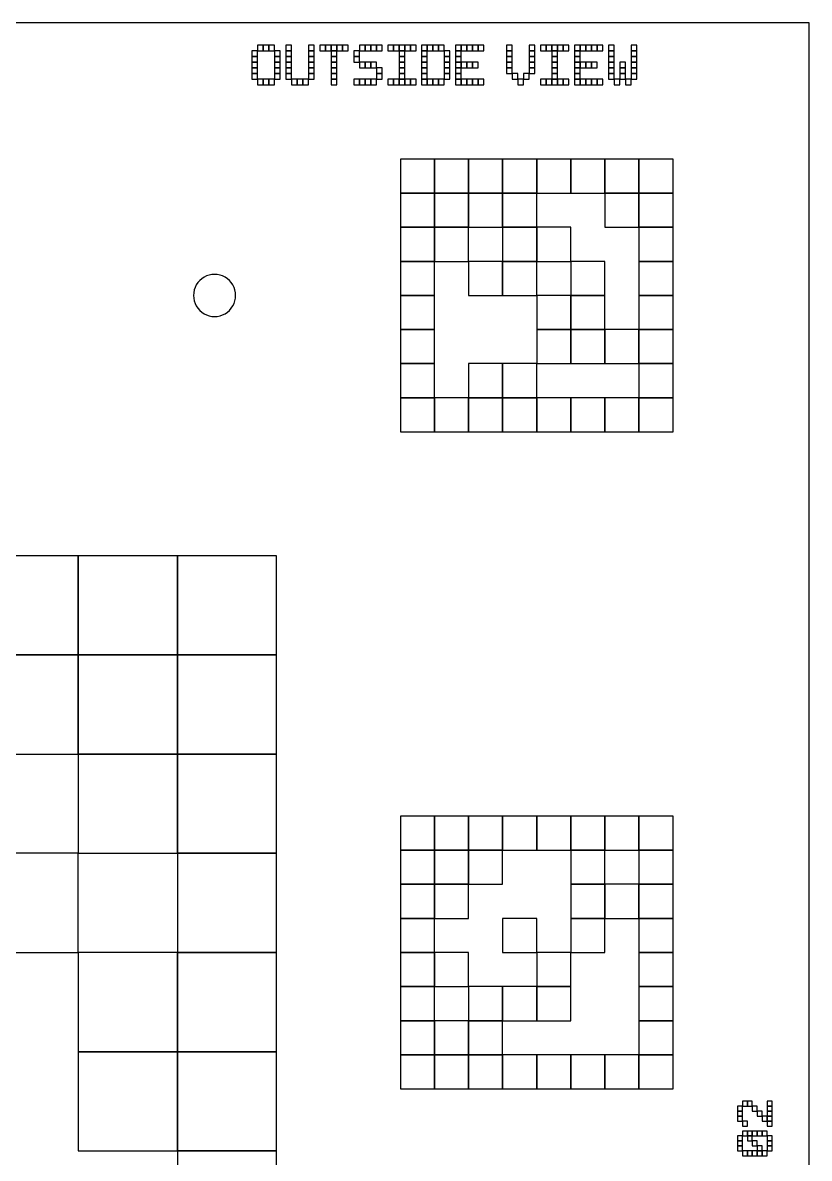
# Model space of a CAD drawing. Extents: x 0 to 490, y 0 to 320.
# Drawn here: x 86.5 to 150, y 228.4 to 320 of the extents above; entities that cross this region are included whole.
import ezdxf

# ---------------------------------------------------------------- set-up
doc = ezdxf.new("R2010")
doc.units = 0
for name, color, linetype in [('BLACK_POCKET', 7, 'CONTINUOUS'), ('BOARD_TEXT', 2, 'CONTINUOUS'), ('CUT', 1, 'CONTINUOUS'), ('MOUNT_HOLE', 5, 'CONTINUOUS')]:
    doc.layers.add(name, color=color, linetype=linetype)

msp = doc.modelspace()

# ---------------------------------------------------------------- linework, layer by layer
at = {"layer": 'BLACK_POCKET'}
for p, q in [((119.75, 309), (117, 309)), ((117, 309), (117, 306.25)), ((119.75, 306.25), (119.75, 309)), ((122.5, 309), (119.75, 309)), ((119.75, 309), (119.75, 306.25)), ((122.5, 306.25), (122.5, 309)), ((125.25, 309), (122.5, 309)), ((122.5, 309), (122.5, 306.25)), ((125.25, 306.25), (125.25, 309)), ((128, 309), (125.25, 309)), ((125.25, 309), (125.25, 306.25)), ((128, 306.25), (128, 309)), ((130.75, 309), (128, 309)), ((128, 309), (128, 306.25)), ((130.75, 306.25), (130.75, 309)), ((133.5, 309), (130.75, 309)), ((130.75, 309), (130.75, 306.25)), ((133.5, 306.25), (133.5, 309)), ((136.25, 309), (133.5, 309)), ((133.5, 309), (133.5, 306.25)), ((136.25, 306.25), (136.25, 309)), ((139, 309), (136.25, 309)), ((136.25, 309), (136.25, 306.25)), ((139, 306.25), (139, 309)), ((117, 306.25), (119.75, 306.25)), ((119.75, 306.25), (117, 306.25)), ((117, 306.25), (117, 303.5)), ((119.75, 306.25), (122.5, 306.25)), ((119.75, 303.5), (119.75, 306.25)), ((122.5, 306.25), (119.75, 306.25)), ((119.75, 306.25), (119.75, 303.5)), ((122.5, 306.25), (125.25, 306.25)), ((122.5, 303.5), (122.5, 306.25)), ((125.25, 306.25), (122.5, 306.25)), ((122.5, 306.25), (122.5, 303.5)), ((125.25, 306.25), (128, 306.25)), ((125.25, 303.5), (125.25, 306.25)), ((128, 306.25), (125.25, 306.25)), ((125.25, 306.25), (125.25, 303.5)), ((128, 306.25), (130.75, 306.25)), ((128, 303.5), (128, 306.25)), ((130.75, 306.25), (133.5, 306.25)), ((133.5, 306.25), (136.25, 306.25)), ((136.25, 306.25), (133.5, 306.25)), ((133.5, 306.25), (133.5, 303.5)), ((136.25, 306.25), (139, 306.25)), ((136.25, 303.5), (136.25, 306.25)), ((139, 306.25), (136.25, 306.25)), ((136.25, 306.25), (136.25, 303.5)), ((139, 303.5), (139, 306.25)), ((117, 303.5), (119.75, 303.5)), ((119.75, 303.5), (117, 303.5)), ((117, 303.5), (117, 300.75)), ((119.75, 303.5), (122.5, 303.5)), ((119.75, 300.75), (119.75, 303.5)), ((122.5, 303.5), (119.75, 303.5)), ((119.75, 303.5), (119.75, 300.75)), ((122.5, 303.5), (125.25, 303.5)), ((122.5, 300.75), (122.5, 303.5)), ((125.25, 303.5), (128, 303.5)), ((128, 303.5), (125.25, 303.5)), ((125.25, 303.5), (125.25, 300.75)), ((128, 300.75), (128, 303.5)), ((130.75, 303.5), (128, 303.5)), ((128, 303.5), (128, 300.75)), ((130.75, 300.75), (130.75, 303.5)), ((133.5, 303.5), (136.25, 303.5)), ((136.25, 303.5), (139, 303.5)), ((139, 303.5), (136.25, 303.5)), ((136.25, 303.5), (136.25, 300.75)), ((139, 300.75), (139, 303.5)), ((117, 300.75), (119.75, 300.75)), ((119.75, 300.75), (117, 300.75)), ((117, 300.75), (117, 298)), ((119.75, 300.75), (122.5, 300.75)), ((119.75, 298), (119.75, 300.75)), ((125.25, 300.75), (122.5, 300.75)), ((122.5, 300.75), (122.5, 298)), ((125.25, 300.75), (128, 300.75)), ((125.25, 298), (125.25, 300.75)), ((128, 300.75), (125.25, 300.75)), ((125.25, 300.75), (125.25, 298)), ((128, 300.75), (130.75, 300.75)), ((128, 298), (128, 300.75)), ((133.5, 300.75), (130.75, 300.75)), ((130.75, 300.75), (130.75, 298)), ((133.5, 298), (133.5, 300.75)), ((136.25, 300.75), (139, 300.75)), ((139, 300.75), (136.25, 300.75)), ((136.25, 300.75), (136.25, 298)), ((139, 298), (139, 300.75)), ((117, 298), (119.75, 298)), ((119.75, 298), (117, 298)), ((117, 298), (117, 295.25)), ((119.75, 295.25), (119.75, 298)), ((122.5, 298), (125.25, 298)), ((125.25, 298), (128, 298)), ((130.75, 298), (128, 298)), ((128, 298), (128, 295.25)), ((130.75, 298), (133.5, 298)), ((130.75, 295.25), (130.75, 298)), ((133.5, 298), (130.75, 298)), ((130.75, 298), (130.75, 295.25)), ((133.5, 295.25), (133.5, 298)), ((136.25, 298), (139, 298)), ((139, 298), (136.25, 298)), ((136.25, 298), (136.25, 295.25)), ((139, 295.25), (139, 298)), ((117, 295.25), (119.75, 295.25)), ((119.75, 295.25), (117, 295.25)), ((117, 295.25), (117, 292.5)), ((119.75, 292.5), (119.75, 295.25)), ((128, 295.25), (130.75, 295.25)), ((130.75, 295.25), (128, 295.25)), ((128, 295.25), (128, 292.5)), ((130.75, 295.25), (133.5, 295.25)), ((130.75, 292.5), (130.75, 295.25)), ((133.5, 295.25), (130.75, 295.25)), ((130.75, 295.25), (130.75, 292.5)), ((133.5, 292.5), (133.5, 295.25)), ((136.25, 295.25), (133.5, 295.25)), ((133.5, 295.25), (133.5, 292.5)), ((136.25, 295.25), (139, 295.25)), ((136.25, 292.5), (136.25, 295.25)), ((139, 295.25), (136.25, 295.25)), ((136.25, 295.25), (136.25, 292.5)), ((139, 292.5), (139, 295.25)), ((117, 292.5), (119.75, 292.5)), ((119.75, 292.5), (117, 292.5)), ((117, 292.5), (117, 289.75)), ((119.75, 289.75), (119.75, 292.5)), ((125.25, 292.5), (122.5, 292.5)), ((122.5, 292.5), (122.5, 289.75)), ((125.25, 289.75), (125.25, 292.5)), ((128, 292.5), (125.25, 292.5)), ((125.25, 292.5), (125.25, 289.75)), ((128, 292.5), (130.75, 292.5)), ((128, 289.75), (128, 292.5)), ((130.75, 292.5), (133.5, 292.5)), ((133.5, 292.5), (136.25, 292.5)), ((136.25, 292.5), (139, 292.5)), ((139, 292.5), (136.25, 292.5)), ((136.25, 292.5), (136.25, 289.75)), ((139, 289.75), (139, 292.5)), ((117, 289.75), (119.75, 289.75)), ((119.75, 289.75), (117, 289.75)), ((117, 289.75), (117, 287)), ((119.75, 287), (119.75, 289.75)), ((122.5, 289.75), (119.75, 289.75)), ((119.75, 289.75), (119.75, 287)), ((122.5, 289.75), (125.25, 289.75)), ((122.5, 287), (122.5, 289.75)), ((125.25, 289.75), (122.5, 289.75)), ((122.5, 289.75), (122.5, 287)), ((125.25, 289.75), (128, 289.75)), ((125.25, 287), (125.25, 289.75)), ((128, 289.75), (125.25, 289.75)), ((125.25, 289.75), (125.25, 287)), ((128, 287), (128, 289.75)), ((130.75, 289.75), (128, 289.75)), ((128, 289.75), (128, 287)), ((130.75, 287), (130.75, 289.75)), ((133.5, 289.75), (130.75, 289.75)), ((130.75, 289.75), (130.75, 287)), ((133.5, 287), (133.5, 289.75)), ((136.25, 289.75), (133.5, 289.75)), ((133.5, 289.75), (133.5, 287)), ((136.25, 289.75), (139, 289.75)), ((136.25, 287), (136.25, 289.75)), ((139, 289.75), (136.25, 289.75)), ((136.25, 289.75), (136.25, 287)), ((139, 287), (139, 289.75)), ((117, 287), (119.75, 287)), ((119.75, 287), (122.5, 287)), ((122.5, 287), (125.25, 287)), ((125.25, 287), (128, 287)), ((128, 287), (130.75, 287)), ((130.75, 287), (133.5, 287)), ((133.5, 287), (136.25, 287)), ((136.25, 287), (139, 287)), ((91, 277), (83, 277)), ((91, 269), (91, 277)), ((99, 277), (91, 277)), ((91, 277), (91, 269)), ((99, 269), (99, 277)), ((107, 277), (99, 277)), ((99, 277), (99, 269)), ((107, 269), (107, 277)), ((83, 269), (91, 269)), ((91, 269), (83, 269)), ((91, 269), (99, 269)), ((91, 261), (91, 269)), ((99, 269), (91, 269)), ((91, 269), (91, 261)), ((99, 269), (107, 269)), ((99, 261), (99, 269)), ((107, 269), (99, 269)), ((99, 269), (99, 261)), ((107, 261), (107, 269)), ((83, 261), (91, 261)), ((91, 261), (99, 261)), ((99, 261), (91, 261)), ((91, 261), (91, 253)), ((99, 261), (107, 261)), ((99, 253), (99, 261)), ((107, 261), (99, 261)), ((99, 261), (99, 253)), ((107, 253), (107, 261)), ((119.75, 256), (117, 256)), ((117, 256), (117, 253.25)), ((119.75, 253.25), (119.75, 256)), ((122.5, 256), (119.75, 256)), ((119.75, 256), (119.75, 253.25)), ((122.5, 253.25), (122.5, 256)), ((125.25, 256), (122.5, 256)), ((122.5, 256), (122.5, 253.25)), ((125.25, 253.25), (125.25, 256)), ((128, 256), (125.25, 256)), ((125.25, 256), (125.25, 253.25)), ((128, 253.25), (128, 256)), ((130.75, 256), (128, 256)), ((128, 256), (128, 253.25)), ((130.75, 253.25), (130.75, 256)), ((133.5, 256), (130.75, 256)), ((130.75, 256), (130.75, 253.25)), ((133.5, 253.25), (133.5, 256)), ((136.25, 256), (133.5, 256)), ((133.5, 256), (133.5, 253.25)), ((136.25, 253.25), (136.25, 256)), ((139, 256), (136.25, 256)), ((136.25, 256), (136.25, 253.25)), ((139, 253.25), (139, 256)), ((91, 253), (83, 253)), ((91, 253), (99, 253)), ((91, 245), (91, 253)), ((99, 253), (107, 253)), ((107, 253), (99, 253)), ((99, 253), (99, 245)), ((107, 245), (107, 253)), ((117, 253.25), (119.75, 253.25)), ((119.75, 253.25), (117, 253.25)), ((117, 253.25), (117, 250.5)), ((119.75, 253.25), (122.5, 253.25)), ((119.75, 250.5), (119.75, 253.25)), ((122.5, 253.25), (119.75, 253.25)), ((119.75, 253.25), (119.75, 250.5)), ((122.5, 253.25), (125.25, 253.25)), ((122.5, 250.5), (122.5, 253.25)), ((125.25, 253.25), (122.5, 253.25)), ((122.5, 253.25), (122.5, 250.5)), ((125.25, 253.25), (128, 253.25)), ((125.25, 250.5), (125.25, 253.25)), ((128, 253.25), (130.75, 253.25)), ((130.75, 253.25), (133.5, 253.25)), ((133.5, 253.25), (130.75, 253.25)), ((130.75, 253.25), (130.75, 250.5)), ((133.5, 253.25), (136.25, 253.25)), ((133.5, 250.5), (133.5, 253.25)), ((136.25, 253.25), (139, 253.25)), ((139, 253.25), (136.25, 253.25)), ((136.25, 253.25), (136.25, 250.5)), ((139, 250.5), (139, 253.25)), ((117, 250.5), (119.75, 250.5)), ((119.75, 250.5), (117, 250.5)), ((117, 250.5), (117, 247.75)), ((119.75, 250.5), (122.5, 250.5)), ((119.75, 247.75), (119.75, 250.5)), ((122.5, 250.5), (119.75, 250.5)), ((119.75, 250.5), (119.75, 247.75)), ((122.5, 250.5), (125.25, 250.5)), ((122.5, 247.75), (122.5, 250.5)), ((130.75, 250.5), (133.5, 250.5)), ((133.5, 250.5), (130.75, 250.5)), ((130.75, 250.5), (130.75, 247.75)), ((133.5, 247.75), (133.5, 250.5)), ((136.25, 250.5), (133.5, 250.5)), ((133.5, 250.5), (133.5, 247.75)), ((136.25, 250.5), (139, 250.5)), ((136.25, 247.75), (136.25, 250.5)), ((139, 250.5), (136.25, 250.5)), ((136.25, 250.5), (136.25, 247.75)), ((139, 247.75), (139, 250.5)), ((117, 247.75), (119.75, 247.75)), ((119.75, 247.75), (117, 247.75)), ((117, 247.75), (117, 245)), ((119.75, 247.75), (122.5, 247.75)), ((119.75, 245), (119.75, 247.75)), ((128, 247.75), (125.25, 247.75)), ((125.25, 247.75), (125.25, 245)), ((128, 245), (128, 247.75)), ((130.75, 247.75), (133.5, 247.75)), ((133.5, 247.75), (130.75, 247.75)), ((130.75, 247.75), (130.75, 245)), ((133.5, 247.75), (136.25, 247.75)), ((133.5, 245), (133.5, 247.75)), ((136.25, 247.75), (139, 247.75)), ((139, 247.75), (136.25, 247.75)), ((136.25, 247.75), (136.25, 245)), ((139, 245), (139, 247.75)), ((83, 245), (91, 245)), ((99, 245), (91, 245)), ((91, 245), (91, 237)), ((99, 245), (107, 245)), ((99, 237), (99, 245)), ((107, 245), (99, 245)), ((99, 245), (99, 237)), ((107, 237), (107, 245)), ((117, 245), (119.75, 245)), ((119.75, 245), (117, 245)), ((117, 245), (117, 242.25)), ((119.75, 242.25), (119.75, 245)), ((122.5, 245), (119.75, 245)), ((119.75, 245), (119.75, 242.25)), ((122.5, 242.25), (122.5, 245)), ((125.25, 245), (128, 245)), ((130.75, 245), (128, 245)), ((128, 245), (128, 242.25)), ((130.75, 245), (133.5, 245)), ((130.75, 242.25), (130.75, 245)), ((136.25, 245), (139, 245)), ((139, 245), (136.25, 245)), ((136.25, 245), (136.25, 242.25)), ((139, 242.25), (139, 245)), ((117, 242.25), (119.75, 242.25)), ((119.75, 242.25), (117, 242.25)), ((117, 242.25), (117, 239.5)), ((119.75, 242.25), (122.5, 242.25)), ((119.75, 239.5), (119.75, 242.25)), ((125.25, 242.25), (122.5, 242.25)), ((122.5, 242.25), (122.5, 239.5)), ((125.25, 239.5), (125.25, 242.25)), ((128, 242.25), (125.25, 242.25)), ((125.25, 242.25), (125.25, 239.5)), ((128, 242.25), (130.75, 242.25)), ((128, 239.5), (128, 242.25)), ((130.75, 242.25), (128, 242.25)), ((128, 242.25), (128, 239.5)), ((130.75, 239.5), (130.75, 242.25)), ((136.25, 242.25), (139, 242.25)), ((139, 242.25), (136.25, 242.25)), ((136.25, 242.25), (136.25, 239.5)), ((139, 239.5), (139, 242.25)), ((117, 239.5), (119.75, 239.5)), ((119.75, 239.5), (117, 239.5)), ((117, 239.5), (117, 236.75)), ((119.75, 236.75), (119.75, 239.5)), ((122.5, 239.5), (119.75, 239.5)), ((119.75, 239.5), (119.75, 236.75)), ((122.5, 239.5), (125.25, 239.5)), ((122.5, 236.75), (122.5, 239.5)), ((125.25, 239.5), (122.5, 239.5)), ((122.5, 239.5), (122.5, 236.75)), ((125.25, 239.5), (128, 239.5)), ((125.25, 236.75), (125.25, 239.5)), ((128, 239.5), (130.75, 239.5)), ((136.25, 239.5), (139, 239.5)), ((139, 239.5), (136.25, 239.5)), ((136.25, 239.5), (136.25, 236.75)), ((139, 236.75), (139, 239.5)), ((91, 237), (99, 237)), ((99, 237), (91, 237)), ((91, 237), (91, 229)), ((99, 237), (107, 237)), ((99, 229), (99, 237)), ((107, 237), (99, 237)), ((99, 237), (99, 229)), ((107, 229), (107, 237)), ((117, 236.75), (119.75, 236.75)), ((119.75, 236.75), (117, 236.75)), ((117, 236.75), (117, 234)), ((119.75, 236.75), (122.5, 236.75)), ((119.75, 234), (119.75, 236.75)), ((122.5, 236.75), (119.75, 236.75)), ((119.75, 236.75), (119.75, 234)), ((122.5, 236.75), (125.25, 236.75)), ((122.5, 234), (122.5, 236.75)), ((125.25, 236.75), (122.5, 236.75)), ((122.5, 236.75), (122.5, 234)), ((125.25, 234), (125.25, 236.75)), ((128, 236.75), (125.25, 236.75)), ((125.25, 236.75), (125.25, 234)), ((128, 234), (128, 236.75)), ((130.75, 236.75), (128, 236.75)), ((128, 236.75), (128, 234)), ((130.75, 234), (130.75, 236.75)), ((133.5, 236.75), (130.75, 236.75)), ((130.75, 236.75), (130.75, 234)), ((133.5, 234), (133.5, 236.75)), ((136.25, 236.75), (133.5, 236.75)), ((133.5, 236.75), (133.5, 234)), ((136.25, 236.75), (139, 236.75)), ((136.25, 234), (136.25, 236.75)), ((139, 236.75), (136.25, 236.75)), ((136.25, 236.75), (136.25, 234)), ((139, 234), (139, 236.75)), ((117, 234), (119.75, 234)), ((119.75, 234), (122.5, 234)), ((122.5, 234), (125.25, 234)), ((125.25, 234), (128, 234)), ((128, 234), (130.75, 234)), ((130.75, 234), (133.5, 234)), ((133.5, 234), (136.25, 234)), ((136.25, 234), (139, 234)), ((91, 229), (99, 229)), ((99, 229), (107, 229)), ((107, 229), (99, 229)), ((99, 229), (99, 221)), ((107, 221), (107, 229))]:
    msp.add_line(p, q, dxfattribs=at)
at = {"layer": 'BOARD_TEXT'}
for p, q in [((105.914286, 318.2), (105.457143, 318.2)), ((105.457143, 318.2), (105.457143, 317.742857)), ((105.914286, 317.742857), (105.914286, 318.2)), ((106.371429, 318.2), (105.914286, 318.2)), ((105.914286, 318.2), (105.914286, 317.742857)), ((106.371429, 317.742857), (106.371429, 318.2)), ((106.828571, 318.2), (106.371429, 318.2)), ((106.371429, 318.2), (106.371429, 317.742857)), ((106.828571, 317.742857), (106.828571, 318.2)), ((108.2, 318.2), (107.742857, 318.2)), ((107.742857, 318.2), (107.742857, 317.742857)), ((108.2, 317.742857), (108.2, 318.2)), ((110.028571, 318.2), (109.571429, 318.2)), ((109.571429, 318.2), (109.571429, 317.742857)), ((110.028571, 317.742857), (110.028571, 318.2)), ((110.942857, 318.2), (110.485714, 318.2)), ((110.485714, 318.2), (110.485714, 317.742857)), ((110.942857, 317.742857), (110.942857, 318.2)), ((111.4, 318.2), (110.942857, 318.2)), ((110.942857, 318.2), (110.942857, 317.742857)), ((111.4, 317.742857), (111.4, 318.2)), ((111.857143, 318.2), (111.4, 318.2)), ((111.4, 318.2), (111.4, 317.742857)), ((111.857143, 317.742857), (111.857143, 318.2)), ((112.314286, 318.2), (111.857143, 318.2)), ((111.857143, 318.2), (111.857143, 317.742857)), ((112.314286, 317.742857), (112.314286, 318.2)), ((112.771429, 318.2), (112.314286, 318.2)), ((112.314286, 318.2), (112.314286, 317.742857)), ((112.771429, 317.742857), (112.771429, 318.2)), ((114.142857, 318.2), (113.685714, 318.2)), ((113.685714, 318.2), (113.685714, 317.742857)), ((114.142857, 317.742857), (114.142857, 318.2)), ((114.6, 318.2), (114.142857, 318.2)), ((114.142857, 318.2), (114.142857, 317.742857)), ((114.6, 317.742857), (114.6, 318.2)), ((115.057143, 318.2), (114.6, 318.2)), ((114.6, 318.2), (114.6, 317.742857)), ((115.057143, 317.742857), (115.057143, 318.2)), ((115.514286, 318.2), (115.057143, 318.2)), ((115.057143, 318.2), (115.057143, 317.742857)), ((115.514286, 317.742857), (115.514286, 318.2)), ((116.428571, 318.2), (115.971429, 318.2)), ((115.971429, 318.2), (115.971429, 317.742857)), ((116.428571, 317.742857), (116.428571, 318.2)), ((116.885714, 318.2), (116.428571, 318.2)), ((116.428571, 318.2), (116.428571, 317.742857)), ((116.885714, 317.742857), (116.885714, 318.2)), ((117.342857, 318.2), (116.885714, 318.2)), ((116.885714, 318.2), (116.885714, 317.742857)), ((117.342857, 317.742857), (117.342857, 318.2)), ((117.8, 318.2), (117.342857, 318.2)), ((117.342857, 318.2), (117.342857, 317.742857)), ((117.8, 317.742857), (117.8, 318.2)), ((118.257143, 318.2), (117.8, 318.2)), ((117.8, 318.2), (117.8, 317.742857)), ((118.257143, 317.742857), (118.257143, 318.2)), ((119.171429, 318.2), (118.714286, 318.2)), ((118.714286, 318.2), (118.714286, 317.742857)), ((119.171429, 317.742857), (119.171429, 318.2)), ((119.628571, 318.2), (119.171429, 318.2)), ((119.171429, 318.2), (119.171429, 317.742857)), ((119.628571, 317.742857), (119.628571, 318.2)), ((120.085714, 318.2), (119.628571, 318.2)), ((119.628571, 318.2), (119.628571, 317.742857)), ((120.085714, 317.742857), (120.085714, 318.2)), ((120.542857, 318.2), (120.085714, 318.2)), ((120.085714, 318.2), (120.085714, 317.742857)), ((120.542857, 317.742857), (120.542857, 318.2)), ((121.914286, 318.2), (121.457143, 318.2)), ((121.457143, 318.2), (121.457143, 317.742857)), ((121.914286, 317.742857), (121.914286, 318.2)), ((122.371429, 318.2), (121.914286, 318.2)), ((121.914286, 318.2), (121.914286, 317.742857)), ((122.371429, 317.742857), (122.371429, 318.2)), ((122.828571, 318.2), (122.371429, 318.2)), ((122.371429, 318.2), (122.371429, 317.742857)), ((122.828571, 317.742857), (122.828571, 318.2)), ((123.285714, 318.2), (122.828571, 318.2)), ((122.828571, 318.2), (122.828571, 317.742857)), ((123.285714, 317.742857), (123.285714, 318.2)), ((123.742857, 318.2), (123.285714, 318.2)), ((123.285714, 318.2), (123.285714, 317.742857)), ((123.742857, 317.742857), (123.742857, 318.2)), ((126.028571, 318.2), (125.571429, 318.2)), ((125.571429, 318.2), (125.571429, 317.742857)), ((126.028571, 317.742857), (126.028571, 318.2)), ((127.857143, 318.2), (127.4, 318.2)), ((127.4, 318.2), (127.4, 317.742857)), ((127.857143, 317.742857), (127.857143, 318.2)), ((128.771429, 318.2), (128.314286, 318.2)), ((128.314286, 318.2), (128.314286, 317.742857)), ((128.771429, 317.742857), (128.771429, 318.2)), ((129.228571, 318.2), (128.771429, 318.2)), ((128.771429, 318.2), (128.771429, 317.742857)), ((129.228571, 317.742857), (129.228571, 318.2)), ((129.685714, 318.2), (129.228571, 318.2)), ((129.228571, 318.2), (129.228571, 317.742857)), ((129.685714, 317.742857), (129.685714, 318.2)), ((130.142857, 318.2), (129.685714, 318.2)), ((129.685714, 318.2), (129.685714, 317.742857)), ((130.142857, 317.742857), (130.142857, 318.2)), ((130.6, 318.2), (130.142857, 318.2)), ((130.142857, 318.2), (130.142857, 317.742857)), ((130.6, 317.742857), (130.6, 318.2)), ((131.514286, 318.2), (131.057143, 318.2)), ((131.057143, 318.2), (131.057143, 317.742857)), ((131.514286, 317.742857), (131.514286, 318.2)), ((131.971429, 318.2), (131.514286, 318.2)), ((131.514286, 318.2), (131.514286, 317.742857)), ((131.971429, 317.742857), (131.971429, 318.2)), ((132.428571, 318.2), (131.971429, 318.2)), ((131.971429, 318.2), (131.971429, 317.742857)), ((132.428571, 317.742857), (132.428571, 318.2)), ((132.885714, 318.2), (132.428571, 318.2)), ((132.428571, 318.2), (132.428571, 317.742857)), ((132.885714, 317.742857), (132.885714, 318.2)), ((133.342857, 318.2), (132.885714, 318.2)), ((132.885714, 318.2), (132.885714, 317.742857)), ((133.342857, 317.742857), (133.342857, 318.2)), ((134.257143, 318.2), (133.8, 318.2)), ((133.8, 318.2), (133.8, 317.742857)), ((134.257143, 317.742857), (134.257143, 318.2)), ((136.085714, 318.2), (135.628571, 318.2)), ((135.628571, 318.2), (135.628571, 317.742857)), ((136.085714, 317.742857), (136.085714, 318.2)), ((105.457143, 317.742857), (105, 317.742857)), ((105, 317.742857), (105, 317.285714)), ((105, 317.285714), (105.457143, 317.285714)), ((105.457143, 317.285714), (105, 317.285714)), ((105, 317.285714), (105, 316.828571)), ((105.457143, 317.742857), (105.914286, 317.742857)), ((105.457143, 317.285714), (105.457143, 317.742857)), ((105.457143, 316.828571), (105.457143, 317.285714)), ((105.914286, 317.742857), (106.371429, 317.742857)), ((106.371429, 317.742857), (106.828571, 317.742857)), ((107.285714, 317.742857), (106.828571, 317.742857)), ((106.828571, 317.742857), (106.828571, 317.285714)), ((106.828571, 317.285714), (107.285714, 317.285714)), ((107.285714, 317.285714), (106.828571, 317.285714)), ((106.828571, 317.285714), (106.828571, 316.828571)), ((107.285714, 317.285714), (107.285714, 317.742857)), ((107.285714, 316.828571), (107.285714, 317.285714)), ((107.742857, 317.742857), (108.2, 317.742857)), ((108.2, 317.742857), (107.742857, 317.742857)), ((107.742857, 317.742857), (107.742857, 317.285714)), ((107.742857, 317.285714), (108.2, 317.285714)), ((108.2, 317.285714), (107.742857, 317.285714)), ((107.742857, 317.285714), (107.742857, 316.828571)), ((108.2, 317.285714), (108.2, 317.742857)), ((108.2, 316.828571), (108.2, 317.285714)), ((109.571429, 317.742857), (110.028571, 317.742857)), ((110.028571, 317.742857), (109.571429, 317.742857)), ((109.571429, 317.742857), (109.571429, 317.285714)), ((109.571429, 317.285714), (110.028571, 317.285714)), ((110.028571, 317.285714), (109.571429, 317.285714)), ((109.571429, 317.285714), (109.571429, 316.828571)), ((110.028571, 317.285714), (110.028571, 317.742857)), ((110.028571, 316.828571), (110.028571, 317.285714)), ((110.485714, 317.742857), (110.942857, 317.742857)), ((110.942857, 317.742857), (111.4, 317.742857)), ((111.4, 317.742857), (111.857143, 317.742857)), ((111.857143, 317.742857), (111.4, 317.742857)), ((111.4, 317.742857), (111.4, 317.285714)), ((111.4, 317.285714), (111.857143, 317.285714)), ((111.857143, 317.285714), (111.4, 317.285714)), ((111.4, 317.285714), (111.4, 316.828571)), ((111.857143, 317.742857), (112.314286, 317.742857)), ((111.857143, 317.285714), (111.857143, 317.742857)), ((111.857143, 316.828571), (111.857143, 317.285714)), ((112.314286, 317.742857), (112.771429, 317.742857)), ((113.685714, 317.742857), (113.228571, 317.742857)), ((113.228571, 317.742857), (113.228571, 317.285714)), ((113.228571, 317.285714), (113.685714, 317.285714)), ((113.685714, 317.285714), (113.228571, 317.285714)), ((113.228571, 317.285714), (113.228571, 316.828571)), ((113.685714, 317.742857), (114.142857, 317.742857)), ((113.685714, 317.285714), (113.685714, 317.742857)), ((113.685714, 316.828571), (113.685714, 317.285714)), ((114.142857, 317.742857), (114.6, 317.742857)), ((114.6, 317.742857), (115.057143, 317.742857)), ((115.057143, 317.742857), (115.514286, 317.742857)), ((115.971429, 317.742857), (116.428571, 317.742857)), ((116.428571, 317.742857), (116.885714, 317.742857)), ((116.885714, 317.742857), (117.342857, 317.742857)), ((117.342857, 317.742857), (116.885714, 317.742857)), ((116.885714, 317.742857), (116.885714, 317.285714)), ((116.885714, 317.285714), (117.342857, 317.285714)), ((117.342857, 317.285714), (116.885714, 317.285714)), ((116.885714, 317.285714), (116.885714, 316.828571)), ((117.342857, 317.742857), (117.8, 317.742857)), ((117.342857, 317.285714), (117.342857, 317.742857)), ((117.342857, 316.828571), (117.342857, 317.285714)), ((117.8, 317.742857), (118.257143, 317.742857)), ((118.714286, 317.742857), (119.171429, 317.742857)), ((119.171429, 317.742857), (118.714286, 317.742857)), ((118.714286, 317.742857), (118.714286, 317.285714)), ((118.714286, 317.285714), (119.171429, 317.285714)), ((119.171429, 317.285714), (118.714286, 317.285714)), ((118.714286, 317.285714), (118.714286, 316.828571)), ((119.171429, 317.742857), (119.628571, 317.742857)), ((119.171429, 317.285714), (119.171429, 317.742857)), ((119.171429, 316.828571), (119.171429, 317.285714)), ((119.628571, 317.742857), (120.085714, 317.742857)), ((120.085714, 317.742857), (120.542857, 317.742857)), ((121, 317.742857), (120.542857, 317.742857)), ((120.542857, 317.742857), (120.542857, 317.285714)), ((120.542857, 317.285714), (121, 317.285714)), ((121, 317.285714), (120.542857, 317.285714)), ((120.542857, 317.285714), (120.542857, 316.828571)), ((121, 317.285714), (121, 317.742857)), ((121, 316.828571), (121, 317.285714)), ((121.457143, 317.742857), (121.914286, 317.742857)), ((121.914286, 317.742857), (121.457143, 317.742857)), ((121.457143, 317.742857), (121.457143, 317.285714)), ((121.457143, 317.285714), (121.914286, 317.285714)), ((121.914286, 317.285714), (121.457143, 317.285714)), ((121.457143, 317.285714), (121.457143, 316.828571)), ((121.914286, 317.742857), (122.371429, 317.742857)), ((121.914286, 317.285714), (121.914286, 317.742857)), ((121.914286, 316.828571), (121.914286, 317.285714)), ((122.371429, 317.742857), (122.828571, 317.742857)), ((122.828571, 317.742857), (123.285714, 317.742857)), ((123.285714, 317.742857), (123.742857, 317.742857)), ((125.571429, 317.742857), (126.028571, 317.742857)), ((126.028571, 317.742857), (125.571429, 317.742857)), ((125.571429, 317.742857), (125.571429, 317.285714)), ((125.571429, 317.285714), (126.028571, 317.285714)), ((126.028571, 317.285714), (125.571429, 317.285714)), ((125.571429, 317.285714), (125.571429, 316.828571)), ((126.028571, 317.285714), (126.028571, 317.742857)), ((126.028571, 316.828571), (126.028571, 317.285714)), ((127.4, 317.742857), (127.857143, 317.742857)), ((127.857143, 317.742857), (127.4, 317.742857)), ((127.4, 317.742857), (127.4, 317.285714)), ((127.4, 317.285714), (127.857143, 317.285714)), ((127.857143, 317.285714), (127.4, 317.285714)), ((127.4, 317.285714), (127.4, 316.828571)), ((127.857143, 317.285714), (127.857143, 317.742857)), ((127.857143, 316.828571), (127.857143, 317.285714)), ((128.314286, 317.742857), (128.771429, 317.742857)), ((128.771429, 317.742857), (129.228571, 317.742857)), ((129.228571, 317.742857), (129.685714, 317.742857)), ((129.685714, 317.742857), (129.228571, 317.742857)), ((129.228571, 317.742857), (129.228571, 317.285714)), ((129.228571, 317.285714), (129.685714, 317.285714)), ((129.685714, 317.285714), (129.228571, 317.285714)), ((129.228571, 317.285714), (129.228571, 316.828571)), ((129.685714, 317.742857), (130.142857, 317.742857)), ((129.685714, 317.285714), (129.685714, 317.742857)), ((129.685714, 316.828571), (129.685714, 317.285714)), ((130.142857, 317.742857), (130.6, 317.742857)), ((131.057143, 317.742857), (131.514286, 317.742857)), ((131.514286, 317.742857), (131.057143, 317.742857)), ((131.057143, 317.742857), (131.057143, 317.285714)), ((131.057143, 317.285714), (131.514286, 317.285714)), ((131.514286, 317.285714), (131.057143, 317.285714)), ((131.057143, 317.285714), (131.057143, 316.828571)), ((131.514286, 317.742857), (131.971429, 317.742857)), ((131.514286, 317.285714), (131.514286, 317.742857)), ((131.514286, 316.828571), (131.514286, 317.285714)), ((131.971429, 317.742857), (132.428571, 317.742857)), ((132.428571, 317.742857), (132.885714, 317.742857)), ((132.885714, 317.742857), (133.342857, 317.742857)), ((133.8, 317.742857), (134.257143, 317.742857)), ((134.257143, 317.742857), (133.8, 317.742857)), ((133.8, 317.742857), (133.8, 317.285714)), ((133.8, 317.285714), (134.257143, 317.285714)), ((134.257143, 317.285714), (133.8, 317.285714)), ((133.8, 317.285714), (133.8, 316.828571)), ((134.257143, 317.285714), (134.257143, 317.742857)), ((134.257143, 316.828571), (134.257143, 317.285714)), ((135.628571, 317.742857), (136.085714, 317.742857)), ((136.085714, 317.742857), (135.628571, 317.742857)), ((135.628571, 317.742857), (135.628571, 317.285714)), ((135.628571, 317.285714), (136.085714, 317.285714)), ((136.085714, 317.285714), (135.628571, 317.285714)), ((135.628571, 317.285714), (135.628571, 316.828571)), ((136.085714, 317.285714), (136.085714, 317.742857)), ((136.085714, 316.828571), (136.085714, 317.285714)), ((105, 316.828571), (105.457143, 316.828571)), ((105.457143, 316.828571), (105, 316.828571)), ((105, 316.828571), (105, 316.371429)), ((105, 316.371429), (105.457143, 316.371429)), ((105.457143, 316.371429), (105, 316.371429)), ((105, 316.371429), (105, 315.914286)), ((105.457143, 316.371429), (105.457143, 316.828571)), ((105.457143, 315.914286), (105.457143, 316.371429)), ((106.828571, 316.828571), (107.285714, 316.828571)), ((107.285714, 316.828571), (106.828571, 316.828571)), ((106.828571, 316.828571), (106.828571, 316.371429)), ((106.828571, 316.371429), (107.285714, 316.371429)), ((107.285714, 316.371429), (106.828571, 316.371429)), ((106.828571, 316.371429), (106.828571, 315.914286)), ((107.285714, 316.371429), (107.285714, 316.828571)), ((107.285714, 315.914286), (107.285714, 316.371429)), ((107.742857, 316.828571), (108.2, 316.828571)), ((108.2, 316.828571), (107.742857, 316.828571)), ((107.742857, 316.828571), (107.742857, 316.371429)), ((107.742857, 316.371429), (108.2, 316.371429)), ((108.2, 316.371429), (107.742857, 316.371429)), ((107.742857, 316.371429), (107.742857, 315.914286)), ((108.2, 316.371429), (108.2, 316.828571)), ((108.2, 315.914286), (108.2, 316.371429)), ((109.571429, 316.828571), (110.028571, 316.828571)), ((110.028571, 316.828571), (109.571429, 316.828571)), ((109.571429, 316.828571), (109.571429, 316.371429)), ((109.571429, 316.371429), (110.028571, 316.371429)), ((110.028571, 316.371429), (109.571429, 316.371429)), ((109.571429, 316.371429), (109.571429, 315.914286)), ((110.028571, 316.371429), (110.028571, 316.828571)), ((110.028571, 315.914286), (110.028571, 316.371429)), ((111.4, 316.828571), (111.857143, 316.828571)), ((111.857143, 316.828571), (111.4, 316.828571)), ((111.4, 316.828571), (111.4, 316.371429)), ((111.4, 316.371429), (111.857143, 316.371429)), ((111.857143, 316.371429), (111.4, 316.371429)), ((111.4, 316.371429), (111.4, 315.914286)), ((111.857143, 316.371429), (111.857143, 316.828571)), ((111.857143, 315.914286), (111.857143, 316.371429)), ((113.228571, 316.828571), (113.685714, 316.828571)), ((114.142857, 316.828571), (113.685714, 316.828571)), ((113.685714, 316.828571), (113.685714, 316.371429)), ((113.685714, 316.371429), (114.142857, 316.371429)), ((114.142857, 316.371429), (114.142857, 316.828571)), ((114.6, 316.828571), (114.142857, 316.828571)), ((114.142857, 316.828571), (114.142857, 316.371429)), ((114.142857, 316.371429), (114.6, 316.371429)), ((114.6, 316.371429), (114.6, 316.828571)), ((115.057143, 316.828571), (114.6, 316.828571)), ((114.6, 316.828571), (114.6, 316.371429)), ((114.6, 316.371429), (115.057143, 316.371429)), ((115.057143, 316.371429), (115.057143, 316.828571)), ((115.514286, 316.371429), (115.057143, 316.371429)), ((115.057143, 316.371429), (115.057143, 315.914286)), ((115.514286, 315.914286), (115.514286, 316.371429)), ((116.885714, 316.828571), (117.342857, 316.828571)), ((117.342857, 316.828571), (116.885714, 316.828571)), ((116.885714, 316.828571), (116.885714, 316.371429)), ((116.885714, 316.371429), (117.342857, 316.371429)), ((117.342857, 316.371429), (116.885714, 316.371429)), ((116.885714, 316.371429), (116.885714, 315.914286)), ((117.342857, 316.371429), (117.342857, 316.828571)), ((117.342857, 315.914286), (117.342857, 316.371429)), ((118.714286, 316.828571), (119.171429, 316.828571)), ((119.171429, 316.828571), (118.714286, 316.828571)), ((118.714286, 316.828571), (118.714286, 316.371429)), ((118.714286, 316.371429), (119.171429, 316.371429)), ((119.171429, 316.371429), (118.714286, 316.371429)), ((118.714286, 316.371429), (118.714286, 315.914286)), ((119.171429, 316.371429), (119.171429, 316.828571)), ((119.171429, 315.914286), (119.171429, 316.371429)), ((120.542857, 316.828571), (121, 316.828571)), ((121, 316.828571), (120.542857, 316.828571)), ((120.542857, 316.828571), (120.542857, 316.371429)), ((120.542857, 316.371429), (121, 316.371429)), ((121, 316.371429), (120.542857, 316.371429)), ((120.542857, 316.371429), (120.542857, 315.914286)), ((121, 316.371429), (121, 316.828571)), ((121, 315.914286), (121, 316.371429)), ((121.457143, 316.828571), (121.914286, 316.828571)), ((121.914286, 316.828571), (121.457143, 316.828571)), ((121.457143, 316.828571), (121.457143, 316.371429)), ((121.457143, 316.371429), (121.914286, 316.371429)), ((121.914286, 316.371429), (121.457143, 316.371429)), ((121.457143, 316.371429), (121.457143, 315.914286)), ((121.914286, 316.371429), (121.914286, 316.828571)), ((122.371429, 316.828571), (121.914286, 316.828571)), ((121.914286, 316.828571), (121.914286, 316.371429)), ((121.914286, 316.371429), (122.371429, 316.371429)), ((121.914286, 315.914286), (121.914286, 316.371429)), ((122.371429, 316.371429), (122.371429, 316.828571)), ((122.828571, 316.828571), (122.371429, 316.828571)), ((122.371429, 316.828571), (122.371429, 316.371429)), ((122.371429, 316.371429), (122.828571, 316.371429)), ((122.828571, 316.371429), (122.828571, 316.828571)), ((123.285714, 316.828571), (122.828571, 316.828571)), ((122.828571, 316.828571), (122.828571, 316.371429)), ((122.828571, 316.371429), (123.285714, 316.371429)), ((123.285714, 316.371429), (123.285714, 316.828571)), ((125.571429, 316.828571), (126.028571, 316.828571)), ((126.028571, 316.828571), (125.571429, 316.828571)), ((125.571429, 316.828571), (125.571429, 316.371429)), ((125.571429, 316.371429), (126.028571, 316.371429)), ((126.028571, 316.371429), (125.571429, 316.371429)), ((125.571429, 316.371429), (125.571429, 315.914286)), ((126.028571, 316.371429), (126.028571, 316.828571)), ((126.028571, 315.914286), (126.028571, 316.371429)), ((127.4, 316.828571), (127.857143, 316.828571)), ((127.857143, 316.828571), (127.4, 316.828571)), ((127.4, 316.828571), (127.4, 316.371429)), ((127.4, 316.371429), (127.857143, 316.371429)), ((127.857143, 316.371429), (127.4, 316.371429)), ((127.4, 316.371429), (127.4, 315.914286)), ((127.857143, 316.371429), (127.857143, 316.828571)), ((127.857143, 315.914286), (127.857143, 316.371429)), ((129.228571, 316.828571), (129.685714, 316.828571)), ((129.685714, 316.828571), (129.228571, 316.828571)), ((129.228571, 316.828571), (129.228571, 316.371429)), ((129.228571, 316.371429), (129.685714, 316.371429)), ((129.685714, 316.371429), (129.228571, 316.371429)), ((129.228571, 316.371429), (129.228571, 315.914286)), ((129.685714, 316.371429), (129.685714, 316.828571)), ((129.685714, 315.914286), (129.685714, 316.371429)), ((131.057143, 316.828571), (131.514286, 316.828571)), ((131.514286, 316.828571), (131.057143, 316.828571)), ((131.057143, 316.828571), (131.057143, 316.371429)), ((131.057143, 316.371429), (131.514286, 316.371429)), ((131.514286, 316.371429), (131.057143, 316.371429)), ((131.057143, 316.371429), (131.057143, 315.914286)), ((131.514286, 316.371429), (131.514286, 316.828571)), ((131.971429, 316.828571), (131.514286, 316.828571)), ((131.514286, 316.828571), (131.514286, 316.371429)), ((131.514286, 316.371429), (131.971429, 316.371429)), ((131.514286, 315.914286), (131.514286, 316.371429)), ((131.971429, 316.371429), (131.971429, 316.828571)), ((132.428571, 316.828571), (131.971429, 316.828571)), ((131.971429, 316.828571), (131.971429, 316.371429)), ((131.971429, 316.371429), (132.428571, 316.371429)), ((132.428571, 316.371429), (132.428571, 316.828571)), ((132.885714, 316.828571), (132.428571, 316.828571)), ((132.428571, 316.828571), (132.428571, 316.371429)), ((132.428571, 316.371429), (132.885714, 316.371429)), ((132.885714, 316.371429), (132.885714, 316.828571)), ((133.8, 316.828571), (134.257143, 316.828571)), ((134.257143, 316.828571), (133.8, 316.828571)), ((133.8, 316.828571), (133.8, 316.371429)), ((133.8, 316.371429), (134.257143, 316.371429)), ((134.257143, 316.371429), (133.8, 316.371429)), ((133.8, 316.371429), (133.8, 315.914286)), ((134.257143, 316.371429), (134.257143, 316.828571)), ((134.257143, 315.914286), (134.257143, 316.371429)), ((135.171429, 316.828571), (134.714286, 316.828571)), ((134.714286, 316.828571), (134.714286, 316.371429)), ((134.714286, 316.371429), (135.171429, 316.371429)), ((135.171429, 316.371429), (134.714286, 316.371429)), ((134.714286, 316.371429), (134.714286, 315.914286)), ((135.171429, 316.371429), (135.171429, 316.828571)), ((135.171429, 315.914286), (135.171429, 316.371429)), ((135.628571, 316.828571), (136.085714, 316.828571)), ((136.085714, 316.828571), (135.628571, 316.828571)), ((135.628571, 316.828571), (135.628571, 316.371429)), ((135.628571, 316.371429), (136.085714, 316.371429)), ((136.085714, 316.371429), (135.628571, 316.371429)), ((135.628571, 316.371429), (135.628571, 315.914286)), ((136.085714, 316.371429), (136.085714, 316.828571)), ((136.085714, 315.914286), (136.085714, 316.371429)), ((105, 315.914286), (105.457143, 315.914286)), ((105.457143, 315.914286), (105, 315.914286)), ((105, 315.914286), (105, 315.457143)), ((105, 315.457143), (105.457143, 315.457143)), ((105.457143, 315.457143), (105.457143, 315.914286)), ((105.914286, 315.457143), (105.457143, 315.457143)), ((105.457143, 315.457143), (105.457143, 315)), ((105.914286, 315), (105.914286, 315.457143)), ((106.371429, 315.457143), (105.914286, 315.457143)), ((105.914286, 315.457143), (105.914286, 315)), ((106.371429, 315), (106.371429, 315.457143)), ((106.828571, 315.457143), (106.371429, 315.457143)), ((106.371429, 315.457143), (106.371429, 315)), ((106.828571, 315.914286), (107.285714, 315.914286)), ((107.285714, 315.914286), (106.828571, 315.914286)), ((106.828571, 315.914286), (106.828571, 315.457143)), ((106.828571, 315.457143), (107.285714, 315.457143)), ((106.828571, 315), (106.828571, 315.457143)), ((107.285714, 315.457143), (107.285714, 315.914286)), ((107.742857, 315.914286), (108.2, 315.914286)), ((108.2, 315.914286), (107.742857, 315.914286)), ((107.742857, 315.914286), (107.742857, 315.457143)), ((107.742857, 315.457143), (108.2, 315.457143)), ((108.2, 315.457143), (108.2, 315.914286)), ((108.657143, 315.457143), (108.2, 315.457143)), ((108.2, 315.457143), (108.2, 315)), ((108.657143, 315), (108.657143, 315.457143)), ((109.114286, 315.457143), (108.657143, 315.457143)), ((108.657143, 315.457143), (108.657143, 315)), ((109.114286, 315), (109.114286, 315.457143)), ((109.571429, 315.457143), (109.114286, 315.457143)), ((109.114286, 315.457143), (109.114286, 315)), ((109.571429, 315.914286), (110.028571, 315.914286)), ((110.028571, 315.914286), (109.571429, 315.914286)), ((109.571429, 315.914286), (109.571429, 315.457143)), ((109.571429, 315.457143), (110.028571, 315.457143)), ((109.571429, 315), (109.571429, 315.457143)), ((110.028571, 315.457143), (110.028571, 315.914286)), ((111.4, 315.914286), (111.857143, 315.914286)), ((111.857143, 315.914286), (111.4, 315.914286)), ((111.4, 315.914286), (111.4, 315.457143)), ((111.4, 315.457143), (111.857143, 315.457143)), ((111.857143, 315.457143), (111.4, 315.457143)), ((111.4, 315.457143), (111.4, 315)), ((111.857143, 315.457143), (111.857143, 315.914286)), ((111.857143, 315), (111.857143, 315.457143)), ((113.685714, 315.457143), (113.228571, 315.457143)), ((113.228571, 315.457143), (113.228571, 315)), ((113.685714, 315), (113.685714, 315.457143)), ((114.142857, 315.457143), (113.685714, 315.457143)), ((113.685714, 315.457143), (113.685714, 315)), ((114.142857, 315), (114.142857, 315.457143)), ((114.6, 315.457143), (114.142857, 315.457143)), ((114.142857, 315.457143), (114.142857, 315)), ((114.6, 315), (114.6, 315.457143)), ((115.057143, 315.457143), (114.6, 315.457143)), ((114.6, 315.457143), (114.6, 315)), ((115.057143, 315.914286), (115.514286, 315.914286)), ((115.514286, 315.914286), (115.057143, 315.914286)), ((115.057143, 315.914286), (115.057143, 315.457143)), ((115.057143, 315.457143), (115.514286, 315.457143)), ((115.057143, 315), (115.057143, 315.457143)), ((115.514286, 315.457143), (115.514286, 315.914286)), ((116.428571, 315.457143), (115.971429, 315.457143)), ((115.971429, 315.457143), (115.971429, 315)), ((116.428571, 315), (116.428571, 315.457143)), ((116.885714, 315.457143), (116.428571, 315.457143)), ((116.428571, 315.457143), (116.428571, 315)), ((116.885714, 315.914286), (117.342857, 315.914286)), ((117.342857, 315.914286), (116.885714, 315.914286)), ((116.885714, 315.914286), (116.885714, 315.457143)), ((116.885714, 315.457143), (117.342857, 315.457143)), ((116.885714, 315), (116.885714, 315.457143)), ((117.342857, 315.457143), (116.885714, 315.457143)), ((116.885714, 315.457143), (116.885714, 315)), ((117.342857, 315.457143), (117.342857, 315.914286)), ((117.342857, 315), (117.342857, 315.457143)), ((117.8, 315.457143), (117.342857, 315.457143)), ((117.342857, 315.457143), (117.342857, 315)), ((117.8, 315), (117.8, 315.457143)), ((118.257143, 315.457143), (117.8, 315.457143)), ((117.8, 315.457143), (117.8, 315)), ((118.257143, 315), (118.257143, 315.457143)), ((118.714286, 315.914286), (119.171429, 315.914286)), ((119.171429, 315.914286), (118.714286, 315.914286)), ((118.714286, 315.914286), (118.714286, 315.457143)), ((118.714286, 315.457143), (119.171429, 315.457143)), ((119.171429, 315.457143), (118.714286, 315.457143)), ((118.714286, 315.457143), (118.714286, 315)), ((119.171429, 315.457143), (119.171429, 315.914286)), ((119.171429, 315), (119.171429, 315.457143)), ((119.628571, 315.457143), (119.171429, 315.457143)), ((119.171429, 315.457143), (119.171429, 315)), ((119.628571, 315), (119.628571, 315.457143)), ((120.085714, 315.457143), (119.628571, 315.457143)), ((119.628571, 315.457143), (119.628571, 315)), ((120.085714, 315), (120.085714, 315.457143)), ((120.542857, 315.457143), (120.085714, 315.457143)), ((120.085714, 315.457143), (120.085714, 315)), ((120.542857, 315.914286), (121, 315.914286)), ((121, 315.914286), (120.542857, 315.914286)), ((120.542857, 315.914286), (120.542857, 315.457143)), ((120.542857, 315.457143), (121, 315.457143)), ((120.542857, 315), (120.542857, 315.457143)), ((121, 315.457143), (121, 315.914286)), ((121.457143, 315.914286), (121.914286, 315.914286)), ((121.914286, 315.914286), (121.457143, 315.914286)), ((121.457143, 315.914286), (121.457143, 315.457143)), ((121.457143, 315.457143), (121.914286, 315.457143)), ((121.914286, 315.457143), (121.457143, 315.457143)), ((121.457143, 315.457143), (121.457143, 315)), ((121.914286, 315.457143), (121.914286, 315.914286)), ((121.914286, 315), (121.914286, 315.457143)), ((122.371429, 315.457143), (121.914286, 315.457143)), ((121.914286, 315.457143), (121.914286, 315)), ((122.371429, 315), (122.371429, 315.457143)), ((122.828571, 315.457143), (122.371429, 315.457143)), ((122.371429, 315.457143), (122.371429, 315)), ((122.828571, 315), (122.828571, 315.457143)), ((123.285714, 315.457143), (122.828571, 315.457143)), ((122.828571, 315.457143), (122.828571, 315)), ((123.285714, 315), (123.285714, 315.457143)), ((123.742857, 315.457143), (123.285714, 315.457143)), ((123.285714, 315.457143), (123.285714, 315)), ((123.742857, 315), (123.742857, 315.457143)), ((125.571429, 315.914286), (126.028571, 315.914286)), ((126.485714, 315.914286), (126.028571, 315.914286)), ((126.028571, 315.914286), (126.028571, 315.457143)), ((126.028571, 315.457143), (126.485714, 315.457143)), ((126.485714, 315.457143), (126.485714, 315.914286)), ((126.942857, 315.457143), (126.485714, 315.457143)), ((126.485714, 315.457143), (126.485714, 315)), ((127.4, 315.914286), (126.942857, 315.914286)), ((126.942857, 315.914286), (126.942857, 315.457143)), ((126.942857, 315.457143), (127.4, 315.457143)), ((126.942857, 315), (126.942857, 315.457143)), ((127.4, 315.914286), (127.857143, 315.914286)), ((127.4, 315.457143), (127.4, 315.914286)), ((128.771429, 315.457143), (128.314286, 315.457143)), ((128.314286, 315.457143), (128.314286, 315)), ((128.771429, 315), (128.771429, 315.457143)), ((129.228571, 315.457143), (128.771429, 315.457143)), ((128.771429, 315.457143), (128.771429, 315)), ((129.228571, 315.914286), (129.685714, 315.914286)), ((129.685714, 315.914286), (129.228571, 315.914286)), ((129.228571, 315.914286), (129.228571, 315.457143)), ((129.228571, 315.457143), (129.685714, 315.457143)), ((129.228571, 315), (129.228571, 315.457143)), ((129.685714, 315.457143), (129.228571, 315.457143)), ((129.228571, 315.457143), (129.228571, 315)), ((129.685714, 315.457143), (129.685714, 315.914286)), ((129.685714, 315), (129.685714, 315.457143)), ((130.142857, 315.457143), (129.685714, 315.457143)), ((129.685714, 315.457143), (129.685714, 315)), ((130.142857, 315), (130.142857, 315.457143)), ((130.6, 315.457143), (130.142857, 315.457143)), ((130.142857, 315.457143), (130.142857, 315)), ((130.6, 315), (130.6, 315.457143)), ((131.057143, 315.914286), (131.514286, 315.914286)), ((131.514286, 315.914286), (131.057143, 315.914286)), ((131.057143, 315.914286), (131.057143, 315.457143)), ((131.057143, 315.457143), (131.514286, 315.457143)), ((131.514286, 315.457143), (131.057143, 315.457143)), ((131.057143, 315.457143), (131.057143, 315)), ((131.514286, 315.457143), (131.514286, 315.914286)), ((131.514286, 315), (131.514286, 315.457143)), ((131.971429, 315.457143), (131.514286, 315.457143)), ((131.514286, 315.457143), (131.514286, 315)), ((131.971429, 315), (131.971429, 315.457143)), ((132.428571, 315.457143), (131.971429, 315.457143)), ((131.971429, 315.457143), (131.971429, 315)), ((132.428571, 315), (132.428571, 315.457143)), ((132.885714, 315.457143), (132.428571, 315.457143)), ((132.428571, 315.457143), (132.428571, 315)), ((132.885714, 315), (132.885714, 315.457143)), ((133.342857, 315.457143), (132.885714, 315.457143)), ((132.885714, 315.457143), (132.885714, 315)), ((133.342857, 315), (133.342857, 315.457143)), ((133.8, 315.914286), (134.257143, 315.914286)), ((134.257143, 315.914286), (133.8, 315.914286)), ((133.8, 315.914286), (133.8, 315.457143)), ((133.8, 315.457143), (134.257143, 315.457143)), ((134.257143, 315.457143), (134.257143, 315.914286)), ((134.714286, 315.457143), (134.257143, 315.457143)), ((134.257143, 315.457143), (134.257143, 315)), ((134.714286, 315.914286), (135.171429, 315.914286)), ((135.171429, 315.914286), (134.714286, 315.914286)), ((134.714286, 315.914286), (134.714286, 315.457143)), ((134.714286, 315.457143), (135.171429, 315.457143)), ((134.714286, 315), (134.714286, 315.457143)), ((135.171429, 315.457143), (135.171429, 315.914286)), ((135.628571, 315.457143), (135.171429, 315.457143)), ((135.171429, 315.457143), (135.171429, 315)), ((135.628571, 315.914286), (136.085714, 315.914286)), ((136.085714, 315.914286), (135.628571, 315.914286)), ((135.628571, 315.914286), (135.628571, 315.457143)), ((135.628571, 315.457143), (136.085714, 315.457143)), ((135.628571, 315), (135.628571, 315.457143)), ((136.085714, 315.457143), (136.085714, 315.914286)), ((105.457143, 315), (105.914286, 315)), ((105.914286, 315), (106.371429, 315)), ((106.371429, 315), (106.828571, 315)), ((108.2, 315), (108.657143, 315)), ((108.657143, 315), (109.114286, 315)), ((109.114286, 315), (109.571429, 315)), ((111.4, 315), (111.857143, 315)), ((113.228571, 315), (113.685714, 315)), ((113.685714, 315), (114.142857, 315)), ((114.142857, 315), (114.6, 315)), ((114.6, 315), (115.057143, 315)), ((115.971429, 315), (116.428571, 315)), ((116.428571, 315), (116.885714, 315)), ((116.885714, 315), (117.342857, 315)), ((117.342857, 315), (117.8, 315)), ((117.8, 315), (118.257143, 315)), ((118.714286, 315), (119.171429, 315)), ((119.171429, 315), (119.628571, 315)), ((119.628571, 315), (120.085714, 315)), ((120.085714, 315), (120.542857, 315)), ((121.457143, 315), (121.914286, 315)), ((121.914286, 315), (122.371429, 315)), ((122.371429, 315), (122.828571, 315)), ((122.828571, 315), (123.285714, 315)), ((123.285714, 315), (123.742857, 315)), ((126.485714, 315), (126.942857, 315)), ((128.314286, 315), (128.771429, 315)), ((128.771429, 315), (129.228571, 315)), ((129.228571, 315), (129.685714, 315)), ((129.685714, 315), (130.142857, 315)), ((130.142857, 315), (130.6, 315)), ((131.057143, 315), (131.514286, 315)), ((131.514286, 315), (131.971429, 315)), ((131.971429, 315), (132.428571, 315)), ((132.428571, 315), (132.885714, 315)), ((132.885714, 315), (133.342857, 315)), ((134.257143, 315), (134.714286, 315)), ((135.171429, 315), (135.628571, 315)), ((145, 233), (144.6, 233)), ((144.6, 233), (144.6, 232.6)), ((145, 232.6), (145, 233)), ((145.4, 233), (145, 233)), ((145, 233), (145, 232.6)), ((145.4, 232.6), (145.4, 233)), ((147, 233), (146.6, 233)), ((146.6, 233), (146.6, 232.6)), ((147, 232.6), (147, 233)), ((144.6, 232.6), (144.2, 232.6)), ((144.2, 232.6), (144.2, 232.2)), ((144.6, 232.2), (144.2, 232.2)), ((144.2, 232.2), (144.2, 231.8)), ((144.2, 232.2), (144.6, 232.2)), ((144.6, 231.8), (144.2, 231.8)), ((144.2, 231.8), (144.2, 231.4)), ((144.2, 231.8), (144.6, 231.8)), ((144.6, 232.2), (144.6, 232.6)), ((144.6, 232.6), (145, 232.6)), ((144.6, 231.8), (144.6, 232.2)), ((144.6, 231.4), (144.6, 231.8)), ((145, 232.6), (145.4, 232.6)), ((145.8, 232.6), (145.4, 232.6)), ((145.4, 232.6), (145.4, 232.2)), ((145.4, 232.2), (145.8, 232.2)), ((145.8, 232.2), (145.8, 232.6)), ((146.2, 232.2), (145.8, 232.2)), ((145.8, 232.2), (145.8, 231.8)), ((145.8, 231.8), (146.2, 231.8)), ((146.2, 231.8), (146.2, 232.2)), ((146.6, 231.8), (146.2, 231.8)), ((146.2, 231.8), (146.2, 231.4)), ((147, 232.6), (146.6, 232.6)), ((146.6, 232.6), (146.6, 232.2)), ((146.6, 232.6), (147, 232.6)), ((147, 232.2), (146.6, 232.2)), ((146.6, 232.2), (146.6, 231.8)), ((146.6, 232.2), (147, 232.2)), ((146.6, 231.4), (146.6, 231.8)), ((147, 231.8), (146.6, 231.8)), ((146.6, 231.8), (146.6, 231.4)), ((146.6, 231.8), (147, 231.8)), ((147, 232.2), (147, 232.6)), ((147, 231.8), (147, 232.2)), ((147, 231.4), (147, 231.8)), ((144.2, 231.4), (144.6, 231.4)), ((145, 231.4), (144.6, 231.4)), ((144.6, 231.4), (144.6, 231)), ((144.6, 231), (145, 231)), ((145, 231), (145, 231.4)), ((146.2, 231.4), (146.6, 231.4)), ((147, 231.4), (146.6, 231.4)), ((146.6, 231.4), (146.6, 231)), ((146.6, 231.4), (147, 231.4)), ((146.6, 231), (147, 231)), ((147, 231), (147, 231.4)), ((144.6, 230.2), (144.2, 230.2)), ((144.2, 230.2), (144.2, 229.8)), ((145, 230.6), (144.6, 230.6)), ((144.6, 230.6), (144.6, 230.2)), ((144.6, 229.8), (144.6, 230.2)), ((144.6, 230.2), (145, 230.2)), ((145, 230.2), (145, 230.6)), ((145.4, 230.6), (145, 230.6)), ((145, 230.6), (145, 230.2)), ((145.4, 230.2), (145, 230.2)), ((145, 230.2), (145, 229.8)), ((145, 230.2), (145.4, 230.2)), ((145.4, 230.2), (145.4, 230.6)), ((145.8, 230.6), (145.4, 230.6)), ((145.4, 230.6), (145.4, 230.2)), ((145.4, 229.8), (145.4, 230.2)), ((145.4, 230.2), (145.8, 230.2)), ((145.8, 230.2), (145.8, 230.6)), ((146.2, 230.6), (145.8, 230.6)), ((145.8, 230.6), (145.8, 230.2)), ((145.8, 230.2), (146.2, 230.2)), ((146.2, 230.2), (146.2, 230.6)), ((146.6, 230.6), (146.2, 230.6)), ((146.2, 230.6), (146.2, 230.2)), ((146.2, 230.2), (146.6, 230.2)), ((146.6, 230.2), (146.6, 230.6)), ((147, 230.2), (146.6, 230.2)), ((146.6, 230.2), (146.6, 229.8)), ((147, 229.8), (147, 230.2)), ((144.6, 229.8), (144.2, 229.8)), ((144.2, 229.8), (144.2, 229.4)), ((144.2, 229.8), (144.6, 229.8)), ((144.6, 229.4), (144.2, 229.4)), ((144.2, 229.4), (144.2, 229)), ((144.2, 229.4), (144.6, 229.4)), ((144.6, 229.4), (144.6, 229.8)), ((144.6, 229), (144.6, 229.4)), ((145, 229.8), (145.4, 229.8)), ((145.8, 229.8), (145.4, 229.8)), ((145.4, 229.8), (145.4, 229.4)), ((145.4, 229.4), (145.8, 229.4)), ((145.8, 229.4), (145.8, 229.8)), ((146.2, 229.4), (145.8, 229.4)), ((145.8, 229.4), (145.8, 229)), ((146.2, 229), (146.2, 229.4)), ((147, 229.8), (146.6, 229.8)), ((146.6, 229.8), (146.6, 229.4)), ((146.6, 229.8), (147, 229.8)), ((147, 229.4), (146.6, 229.4)), ((146.6, 229.4), (146.6, 229)), ((146.6, 229.4), (147, 229.4)), ((147, 229.4), (147, 229.8)), ((147, 229), (147, 229.4)), ((144.2, 229), (144.6, 229)), ((145, 229), (144.6, 229)), ((144.6, 229), (144.6, 228.6)), ((144.6, 228.6), (145, 228.6)), ((145, 228.6), (145, 229)), ((145.4, 229), (145, 229)), ((145, 229), (145, 228.6)), ((145, 228.6), (145.4, 228.6)), ((145.4, 228.6), (145.4, 229)), ((145.8, 229), (145.4, 229)), ((145.4, 229), (145.4, 228.6)), ((145.4, 228.6), (145.8, 228.6)), ((145.8, 228.6), (145.8, 229)), ((146.2, 229), (145.8, 229)), ((145.8, 229), (145.8, 228.6)), ((145.8, 229), (146.2, 229)), ((145.8, 228.6), (146.2, 228.6)), ((146.2, 228.6), (146.2, 229)), ((146.6, 229), (146.2, 229)), ((146.2, 229), (146.2, 228.6)), ((146.2, 228.6), (146.6, 228.6)), ((146.6, 228.6), (146.6, 229)), ((146.6, 229), (147, 229))]:
    msp.add_line(p, q, dxfattribs=at)
at = {"layer": 'CUT'}
for p, q in [((150, 320), (0, 320)), ((150, 170), (150, 320))]:
    msp.add_line(p, q, dxfattribs=at)
at = {"layer": 'MOUNT_HOLE'}
for p, q in [((101.349438, 299.570595), (101.15, 299.472243)), ((101.560008, 299.642074), (101.349438, 299.570595)), ((101.778105, 299.685456), (101.560008, 299.642074)), ((102, 299.7), (101.778105, 299.685456)), ((102.221895, 299.685456), (102, 299.7)), ((102.439992, 299.642074), (102.221895, 299.685456)), ((102.650562, 299.570595), (102.439992, 299.642074)), ((102.85, 299.472243), (102.650562, 299.570595)), ((100.429405, 298.650562), (100.357926, 298.439992)), ((100.527757, 298.85), (100.429405, 298.650562)), ((100.651299, 299.034894), (100.527757, 298.85)), ((100.797918, 299.202082), (100.651299, 299.034894)), ((100.965106, 299.348701), (100.797918, 299.202082)), ((101.15, 299.472243), (100.965106, 299.348701)), ((103.034894, 299.348701), (102.85, 299.472243)), ((103.202082, 299.202082), (103.034894, 299.348701)), ((103.348701, 299.034894), (103.202082, 299.202082)), ((103.472243, 298.85), (103.348701, 299.034894)), ((103.570595, 298.650562), (103.472243, 298.85)), ((103.642074, 298.439992), (103.570595, 298.650562)), ((100.314544, 298.221895), (100.3, 298)), ((100.3, 298), (100.314544, 297.778105)), ((100.357926, 298.439992), (100.314544, 298.221895)), ((100.314544, 297.778105), (100.357926, 297.560008)), ((103.685456, 298.221895), (103.642074, 298.439992)), ((103.642074, 297.560008), (103.685456, 297.778105)), ((103.7, 298), (103.685456, 298.221895)), ((103.685456, 297.778105), (103.7, 298)), ((100.357926, 297.560008), (100.429405, 297.349438)), ((100.429405, 297.349438), (100.527757, 297.15)), ((100.527757, 297.15), (100.651299, 296.965106)), ((100.651299, 296.965106), (100.797918, 296.797918)), ((100.797918, 296.797918), (100.965106, 296.651299)), ((103.034894, 296.651299), (103.202082, 296.797918)), ((103.202082, 296.797918), (103.348701, 296.965106)), ((103.348701, 296.965106), (103.472243, 297.15)), ((103.472243, 297.15), (103.570595, 297.349438)), ((103.570595, 297.349438), (103.642074, 297.560008)), ((100.965106, 296.651299), (101.15, 296.527757)), ((101.15, 296.527757), (101.349438, 296.429405)), ((101.349438, 296.429405), (101.560008, 296.357926)), ((101.560008, 296.357926), (101.778105, 296.314544)), ((101.778105, 296.314544), (102, 296.3)), ((102, 296.3), (102.221895, 296.314544)), ((102.221895, 296.314544), (102.439992, 296.357926)), ((102.439992, 296.357926), (102.650562, 296.429405)), ((102.650562, 296.429405), (102.85, 296.527757)), ((102.85, 296.527757), (103.034894, 296.651299))]:
    msp.add_line(p, q, dxfattribs=at)

doc.saveas('drawing.dxf')
